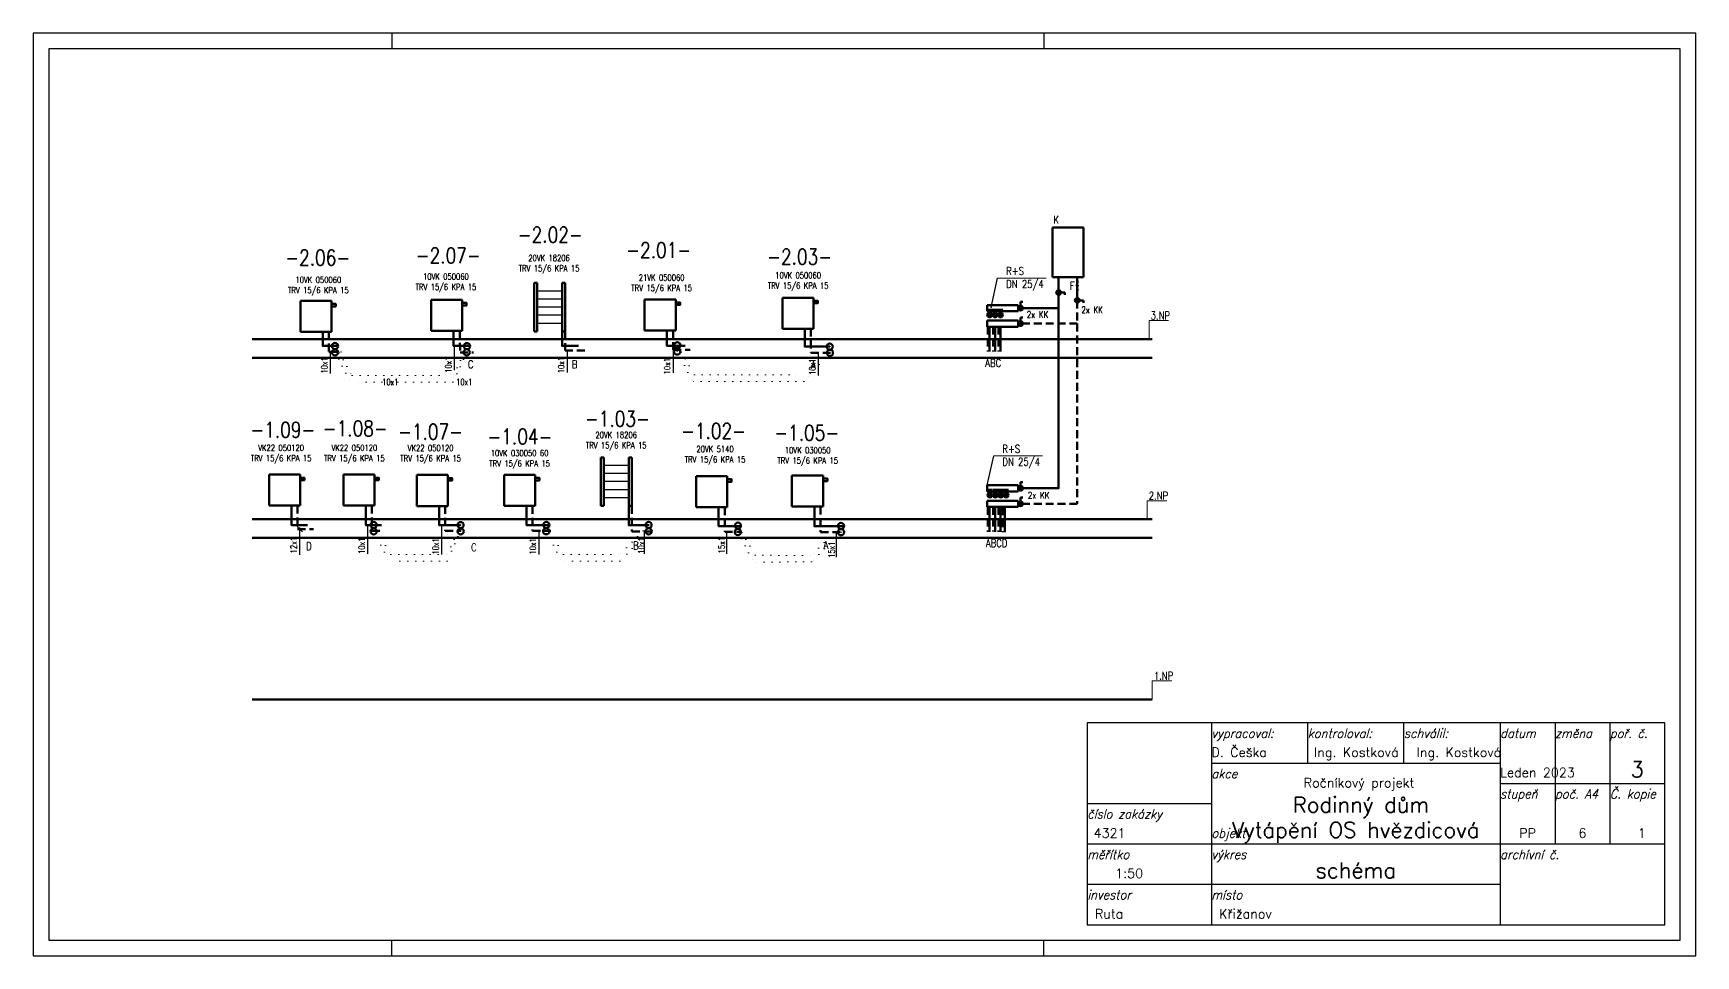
# Model space of a CAD drawing. Header units: millimetres. Extents: x 13441 to 178833, y -33721 to 19284.
# Drawn here: x 67013 to 93788, y 4434 to 19284 of the extents above; entities that cross this region are included whole.
import ezdxf
from ezdxf.enums import TextEntityAlignment as Align

# ---------------------------------------------------------------- set-up
doc = ezdxf.new("R2010")
doc.units = ezdxf.units.MM
doc.header["$LTSCALE"] = 10
doc.linetypes.add('DASHED', pattern=[19.05, 12.7, -6.35])
doc.linetypes.add('DOTX2', pattern=[12.7, 0, -12.7])
for name, color, linetype, lineweight in [('CKFORMATY', 3, 'Continuous', 25), ('CKTEXTY_MALE', 3, 'Continuous', 18), ('T-armatury', 7, 'Continuous', 50), ('T-otopna_telesa', 1, 'Continuous', 50), ('T-p_privodni', 1, 'Continuous', 50), ('T-p_zpetne', 5, 'DASHED', 50), ('ZTI-DSP-razitka', 102, 'Continuous', 25), ('ZTI-Popis4', 140, 'Continuous', 40), ('ZTI-texty_male', 102, 'Continuous', 18)]:
    doc.layers.add(name, color=color, linetype=linetype, lineweight=lineweight)
doc.layers.add('T-otopna_telesa-popis', color=7, linetype='Continuous')
doc.layers.add('T-p_privodni-popis', color=7, linetype='Continuous')
doc.styles.add('KURZIVA', font='ROMANS.SHX', dxfattribs={"width": 0.9, "oblique": 15})
doc.styles.add('ROMANS', font='romans', dxfattribs={"width": 0.8})
doc.styles.get("Standard").update_dxf_attribs({"font": 'simplex.shx', "width": 0.8})
doc.dimstyles.new('CADKON', dxfattribs={"dimscale": 50, "dimtxt": 2.5, "dimasz": 2.5, "dimexe": 1.8, "dimexo": 25, "dimgap": 0.6, "dimtad": 1, "dimrnd": 1, "dimtxsty": 'Standard', "dimblk1": 'OBLIQUE', "dimblk2": 'OBLIQUE', "dimsah": 1, "dimcen": 2.5, "dimadec": 1, "dimazin": 2, "dimtfac": 1, "dimtix": 1, "dimtmove": 2, "dimatfit": 3, "dimldrblk": 'OPEN30', "dimfxl": 25, "dimfxlon": 1, "dimtfill": 1, "dimtolj": 1, "dimarcsym": 0})

# ---------------------------------------------------------------- blocks, each defined once
blk = doc.blocks.new('*U310')
at = {"color": 0, "linetype": 'ByBlock', "lineweight": -2}
for p, q in [((37.5, 100), (75, 100)), ((37.5, -37.5), (37.5, 100))]:
    blk.add_line(p, q, dxfattribs=at)
blk.add_circle((37.5, 0), 37.5, dxfattribs=at)
blk = doc.blocks.new('*U311')
at = {"color": 0, "linetype": 'ByBlock', "lineweight": -2}
for p, q in [((37.5, 100), (75, 100)), ((37.5, -37.5), (37.5, 100))]:
    blk.add_line(p, q, dxfattribs=at)
blk.add_circle((37.5, 0), 37.5, dxfattribs=at)
blk = doc.blocks.new('*U312', base_point=(17420, 12706))
at = {"color": 0, "linetype": 'ByBlock', "lineweight": -2}
for p, q in [((17458, 12790), (17417, 12790)), ((17458, 12790), (17498, 12790)), ((17458, 12658), (17458, 12790))]:
    blk.add_line(p, q, dxfattribs=at)
blk.add_circle((17458, 12706), 37.5, dxfattribs=at)
blk = doc.blocks.new('*U313', base_point=(17420, 12706))
at = {"color": 0, "linetype": 'ByBlock', "lineweight": -2}
for p, q in [((17458, 12790), (17417, 12790)), ((17458, 12790), (17498, 12790)), ((17458, 12658), (17458, 12790))]:
    blk.add_line(p, q, dxfattribs=at)
blk.add_circle((17458, 12706), 37.5, dxfattribs=at)
blk = doc.blocks.new('*U314', base_point=(17420, 12706))
at = {"color": 0, "linetype": 'ByBlock', "lineweight": -2}
for p, q in [((17458, 12790), (17417, 12790)), ((17458, 12790), (17498, 12790)), ((17458, 12658), (17458, 12790))]:
    blk.add_line(p, q, dxfattribs=at)
blk.add_circle((17458, 12706), 37.5, dxfattribs=at)
blk = doc.blocks.new('*U315')
at = {"color": 0, "linetype": 'ByBlock', "lineweight": -2}
for p, q in [((37.5, 100), (75, 100)), ((37.5, -37.5), (37.5, 100))]:
    blk.add_line(p, q, dxfattribs=at)
blk.add_circle((37.5, 0), 37.5, dxfattribs=at)
blk = doc.blocks.new('*U276')
at = {"color": 0, "linetype": 'ByBlock', "lineweight": -2}
for p, q in [((37.5, 100), (75, 100)), ((37.5, -37.5), (37.5, 100))]:
    blk.add_line(p, q, dxfattribs=at)
blk.add_circle((37.5, 0), 37.5, dxfattribs=at)
blk = doc.blocks.new('A$C5edabd45')
at = {"layer": 'T-armatury', "rotation": 359.999999999618}
blk.add_blockref('*U276', (-575, -50), dxfattribs=at)
blk = doc.blocks.new('A$C574aa098')
at = {"layer": 'T-p_privodni'}
for points in [[(-462, -100), (-462, -500)], [(-375, -100), (-375, -500)], [(-287, -100), (-287, -500)]]:
    blk.add_lwpolyline(points, dxfattribs=at)
at = {"layer": 'T-p_zpetne'}
for points in [[(-492, -100), (-492, -500)], [(-405, -100), (-405, -497)], [(-317, -100), (-317, -500)]]:
    blk.add_lwpolyline(points, dxfattribs=at)
blk = doc.blocks.new('*U316')
at = {"color": 0, "linetype": 'ByBlock', "lineweight": -2}
for p, q in [((37.5, 100), (75, 100)), ((37.5, -37.5), (37.5, 100))]:
    blk.add_line(p, q, dxfattribs=at)
blk.add_circle((37.5, 0), 37.5, dxfattribs=at)
blk = doc.blocks.new('*U317')
at = {"linetype": 'ByBlock', "lineweight": -2}
blk.add_hatch(color=0, dxfattribs=at).paths.add_polyline_path([(75, 0, 1), (55, 0, 1)])
at = {"color": 0, "linetype": 'ByBlock', "lineweight": -2}
for p, q in [((0, 20), (0, -20)), ((0, 0), (55, 0)), ((75, 0), (130, 0)), ((130, 20), (130, -20))]:
    blk.add_line(p, q, dxfattribs=at)
blk.add_circle((65, 0), 10, dxfattribs=at)
blk = doc.blocks.new('*U318')
at = {"color": 0, "linetype": 'ByBlock', "lineweight": -2}
for p, q in [((37.5, 100), (75, 100)), ((37.5, -37.5), (37.5, 100))]:
    blk.add_line(p, q, dxfattribs=at)
blk.add_circle((37.5, 0), 37.5, dxfattribs=at)
blk = doc.blocks.new('_OBLIQUE')
at = {"color": 0, "linetype": 'ByBlock'}
blk.add_line((-0.5, -0.5), (0.5, 0.5), dxfattribs=at)
blk = doc.blocks.new('*U319')
at = {"color": 0, "linetype": 'ByBlock', "lineweight": -2}
for p, q in [((500, 500), (0, 500)), ((0, 500), (0, 0)), ((500, 0), (500, 500)), ((0, 0), (500, 0))]:
    blk.add_line(p, q, dxfattribs=at)
at = {"color": 0, "lineweight": -2}
for p, q in [((0, 460), (0, 460)), ((500, 460), (500, 460)), ((0, 40), (0, 40)), ((140, 0), (140, 0)), ((360, 0), (360, 0)), ((460, 0), (460, 0)), ((500, 40), (500, 40))]:
    blk.add_line(p, q, dxfattribs=at)
blk.add_line((40, 0), (40, 0))
at = {"color": 0, "linetype": 'ByBlock', "lineweight": -2}
blk.add_lwpolyline([(500, 450), (570, 450), (570, 410), (500, 410)], dxfattribs=at)
blk = doc.blocks.new('*U320')
at = {"color": 0, "linetype": 'ByBlock', "lineweight": -2}
for p, q in [((500, 500), (0, 500)), ((0, 500), (0, 0)), ((500, 0), (500, 500)), ((0, 0), (500, 0))]:
    blk.add_line(p, q, dxfattribs=at)
at = {"color": 0, "lineweight": -2}
for p, q in [((0, 460), (0, 460)), ((500, 460), (500, 460)), ((0, 40), (0, 40)), ((140, 0), (140, 0)), ((360, 0), (360, 0)), ((460, 0), (460, 0)), ((500, 40), (500, 40))]:
    blk.add_line(p, q, dxfattribs=at)
blk.add_line((40, 0), (40, 0))
at = {"color": 0, "linetype": 'ByBlock', "lineweight": -2}
blk.add_lwpolyline([(500, 450), (570, 450), (570, 410), (500, 410)], dxfattribs=at)
blk = doc.blocks.new('*U321')
for p, q in [((0, 780), (50, 780)), ((450, 780), (500, 780)), ((0, 0), (50, 0)), ((25, 0), (25, 0)), ((450, 0), (500, 0)), ((475, 0), (475, 0))]:
    blk.add_line(p, q)
at = {"color": 0, "linetype": 'ByBlock', "lineweight": -2}
for p, q in [((0, 0), (0, 780)), ((50, 780), (50, 0)), ((450, 780), (450, 0)), ((500, 780), (500, 0))]:
    blk.add_line(p, q, dxfattribs=at)
at = {"color": 40, "linetype": 'ByBlock', "lineweight": 25}
for p, q in [((450, 650), (50, 650)), ((450, 520), (50, 520)), ((450, 390), (50, 390)), ((450, 260), (50, 260)), ((450, 130), (50, 130))]:
    blk.add_line(p, q, dxfattribs=at)
blk = doc.blocks.new('*U322')
at = {"color": 0, "linetype": 'ByBlock', "lineweight": -2}
for p, q in [((500, 500), (0, 500)), ((0, 500), (0, 0)), ((500, 0), (500, 500)), ((0, 0), (500, 0))]:
    blk.add_line(p, q, dxfattribs=at)
at = {"color": 0, "lineweight": -2}
for p, q in [((0, 460), (0, 460)), ((500, 460), (500, 460)), ((0, 40), (0, 40)), ((140, 0), (140, 0)), ((360, 0), (360, 0)), ((460, 0), (460, 0)), ((500, 40), (500, 40))]:
    blk.add_line(p, q, dxfattribs=at)
blk.add_line((40, 0), (40, 0))
at = {"color": 0, "linetype": 'ByBlock', "lineweight": -2}
blk.add_lwpolyline([(500, 450), (570, 450), (570, 410), (500, 410)], dxfattribs=at)
blk = doc.blocks.new('*U323')
at = {"color": 0, "linetype": 'ByBlock', "lineweight": -2}
for p, q in [((500, 500), (0, 500)), ((0, 500), (0, 0)), ((500, 0), (500, 500)), ((0, 0), (500, 0))]:
    blk.add_line(p, q, dxfattribs=at)
at = {"color": 0, "lineweight": -2}
for p, q in [((0, 460), (0, 460)), ((500, 460), (500, 460)), ((0, 40), (0, 40)), ((140, 0), (140, 0)), ((360, 0), (360, 0)), ((460, 0), (460, 0)), ((500, 40), (500, 40))]:
    blk.add_line(p, q, dxfattribs=at)
blk.add_line((40, 0), (40, 0))
at = {"color": 0, "linetype": 'ByBlock', "lineweight": -2}
blk.add_lwpolyline([(500, 450), (570, 450), (570, 410), (500, 410)], dxfattribs=at)
blk = doc.blocks.new('*U324')
at = {"color": 0, "linetype": 'ByBlock', "lineweight": -2}
for p, q in [((500, 500), (0, 500)), ((0, 500), (0, 0)), ((500, 0), (500, 500)), ((0, 0), (500, 0))]:
    blk.add_line(p, q, dxfattribs=at)
at = {"color": 0, "lineweight": -2}
for p, q in [((0, 460), (0, 460)), ((500, 460), (500, 460)), ((0, 40), (0, 40)), ((140, 0), (140, 0)), ((360, 0), (360, 0)), ((460, 0), (460, 0)), ((500, 40), (500, 40))]:
    blk.add_line(p, q, dxfattribs=at)
blk.add_line((40, 0), (40, 0))
at = {"color": 0, "linetype": 'ByBlock', "lineweight": -2}
blk.add_lwpolyline([(500, 450), (570, 450), (570, 410), (500, 410)], dxfattribs=at)
blk = doc.blocks.new('*U325')
at = {"color": 0, "linetype": 'ByBlock', "lineweight": -2}
for p, q in [((500, 500), (0, 500)), ((0, 500), (0, 0)), ((500, 0), (500, 500)), ((0, 0), (500, 0))]:
    blk.add_line(p, q, dxfattribs=at)
at = {"color": 0, "lineweight": -2}
for p, q in [((0, 460), (0, 460)), ((500, 460), (500, 460)), ((0, 40), (0, 40)), ((140, 0), (140, 0)), ((360, 0), (360, 0)), ((460, 0), (460, 0)), ((500, 40), (500, 40))]:
    blk.add_line(p, q, dxfattribs=at)
blk.add_line((40, 0), (40, 0))
at = {"color": 0, "linetype": 'ByBlock', "lineweight": -2}
blk.add_lwpolyline([(500, 450), (570, 450), (570, 410), (500, 410)], dxfattribs=at)
blk = doc.blocks.new('*U326')
for p, q in [((0, 780), (50, 780)), ((450, 780), (500, 780)), ((0, 0), (50, 0)), ((25, 0), (25, 0)), ((450, 0), (500, 0)), ((475, 0), (475, 0))]:
    blk.add_line(p, q)
at = {"color": 0, "linetype": 'ByBlock', "lineweight": -2}
for p, q in [((0, 0), (0, 780)), ((50, 780), (50, 0)), ((450, 780), (450, 0)), ((500, 780), (500, 0))]:
    blk.add_line(p, q, dxfattribs=at)
at = {"color": 40, "linetype": 'ByBlock', "lineweight": 25}
for p, q in [((450, 650), (50, 650)), ((450, 520), (50, 520)), ((450, 390), (50, 390)), ((450, 260), (50, 260)), ((450, 130), (50, 130))]:
    blk.add_line(p, q, dxfattribs=at)
blk = doc.blocks.new('*U327')
at = {"color": 0, "linetype": 'ByBlock', "lineweight": -2}
for p, q in [((500, 500), (0, 500)), ((0, 500), (0, 0)), ((500, 0), (500, 500)), ((0, 0), (500, 0))]:
    blk.add_line(p, q, dxfattribs=at)
at = {"color": 0, "lineweight": -2}
for p, q in [((0, 460), (0, 460)), ((500, 460), (500, 460)), ((0, 40), (0, 40)), ((140, 0), (140, 0)), ((360, 0), (360, 0)), ((460, 0), (460, 0)), ((500, 40), (500, 40))]:
    blk.add_line(p, q, dxfattribs=at)
blk.add_line((40, 0), (40, 0))
at = {"color": 0, "linetype": 'ByBlock', "lineweight": -2}
blk.add_lwpolyline([(500, 450), (570, 450), (570, 410), (500, 410)], dxfattribs=at)
blk = doc.blocks.new('*U328')
at = {"color": 0, "linetype": 'ByBlock', "lineweight": -2}
for p, q in [((500, 500), (0, 500)), ((0, 500), (0, 0)), ((500, 0), (500, 500)), ((0, 0), (500, 0))]:
    blk.add_line(p, q, dxfattribs=at)
at = {"color": 0, "lineweight": -2}
for p, q in [((0, 460), (0, 460)), ((500, 460), (500, 460)), ((0, 40), (0, 40)), ((140, 0), (140, 0)), ((360, 0), (360, 0)), ((460, 0), (460, 0)), ((500, 40), (500, 40))]:
    blk.add_line(p, q, dxfattribs=at)
blk.add_line((40, 0), (40, 0))
at = {"color": 0, "linetype": 'ByBlock', "lineweight": -2}
blk.add_lwpolyline([(500, 450), (570, 450), (570, 410), (500, 410)], dxfattribs=at)
blk = doc.blocks.new('*U329')
at = {"color": 0, "linetype": 'ByBlock', "lineweight": -2}
for p, q in [((500, 500), (0, 500)), ((0, 500), (0, 0)), ((500, 0), (500, 500)), ((0, 0), (500, 0))]:
    blk.add_line(p, q, dxfattribs=at)
at = {"color": 0, "lineweight": -2}
for p, q in [((0, 460), (0, 460)), ((500, 460), (500, 460)), ((0, 40), (0, 40)), ((140, 0), (140, 0)), ((360, 0), (360, 0)), ((460, 0), (460, 0)), ((500, 40), (500, 40))]:
    blk.add_line(p, q, dxfattribs=at)
blk.add_line((40, 0), (40, 0))
at = {"color": 0, "linetype": 'ByBlock', "lineweight": -2}
blk.add_lwpolyline([(500, 450), (570, 450), (570, 410), (500, 410)], dxfattribs=at)
blk = doc.blocks.new('*U330')
at = {"color": 0, "linetype": 'ByBlock', "lineweight": -2}
for p, q in [((500, 500), (0, 500)), ((0, 500), (0, 0)), ((500, 0), (500, 500)), ((0, 0), (500, 0))]:
    blk.add_line(p, q, dxfattribs=at)
at = {"color": 0, "lineweight": -2}
for p, q in [((0, 460), (0, 460)), ((500, 460), (500, 460)), ((0, 40), (0, 40)), ((140, 0), (140, 0)), ((360, 0), (360, 0)), ((460, 0), (460, 0)), ((500, 40), (500, 40))]:
    blk.add_line(p, q, dxfattribs=at)
blk.add_line((40, 0), (40, 0))
at = {"color": 0, "linetype": 'ByBlock', "lineweight": -2}
blk.add_lwpolyline([(500, 450), (570, 450), (570, 410), (500, 410)], dxfattribs=at)
blk = doc.blocks.new('*U331', base_point=(17420, 12706))
at = {"color": 0, "linetype": 'ByBlock', "lineweight": -2}
for p, q in [((17458, 12790), (17417, 12790)), ((17458, 12790), (17498, 12790)), ((17458, 12658), (17458, 12790))]:
    blk.add_line(p, q, dxfattribs=at)
blk.add_circle((17458, 12706), 37.5, dxfattribs=at)
blk = doc.blocks.new('*U332', base_point=(17420, 12706))
at = {"color": 0, "linetype": 'ByBlock', "lineweight": -2}
for p, q in [((17458, 12790), (17417, 12790)), ((17458, 12790), (17498, 12790)), ((17458, 12658), (17458, 12790))]:
    blk.add_line(p, q, dxfattribs=at)
blk.add_circle((17458, 12706), 37.5, dxfattribs=at)
blk = doc.blocks.new('*U333', base_point=(17420, 12706))
at = {"color": 0, "linetype": 'ByBlock', "lineweight": -2}
for p, q in [((17458, 12790), (17417, 12790)), ((17458, 12790), (17498, 12790)), ((17458, 12658), (17458, 12790))]:
    blk.add_line(p, q, dxfattribs=at)
blk.add_circle((17458, 12706), 37.5, dxfattribs=at)
blk = doc.blocks.new('*U334', base_point=(17420, 12706))
at = {"color": 0, "linetype": 'ByBlock', "lineweight": -2}
for p, q in [((17458, 12790), (17417, 12790)), ((17458, 12790), (17498, 12790)), ((17458, 12658), (17458, 12790))]:
    blk.add_line(p, q, dxfattribs=at)
blk.add_circle((17458, 12706), 37.5, dxfattribs=at)
blk = doc.blocks.new('*U342', base_point=(26775, 0))
at = {"layer": 'CKFORMATY', "linetype": 'Continuous'}
for p, q in [((26775, 14850), (0, 14850)), ((0, 14850), (0, 0)), ((5775, 14850), (5775, 14600)), ((16275, 14850), (16275, 14600)), ((26775, 0), (26775, 14850)), ((26525, 14600), (250, 14600)), ((250, 14600), (250, 250)), ((26525, 250), (26525, 14600)), ((0, 0), (26775, 0)), ((250, 250), (26525, 250)), ((5775, 0), (5775, 250)), ((16275, 0), (16275, 250))]:
    blk.add_line(p, q, dxfattribs=at)
blk = doc.blocks.new('Razitko2')
at = {"color": 3}
for p, q in [((-15.1, 7), (-15.1, 0.5)), ((-12, 5.7), (-12, 7)), ((-8.9, 5.7), (-8.9, 7)), ((-5.8, 7), (-5.8, 0.5)), ((-4.033, 7), (-4.033, 3.1)), ((-2.267, 7), (-2.267, 3.1)), ((-15.1, 5.7), (-5.8, 5.7)), ((-5.8, 5.05), (-0.5, 5.05)), ((-19.1, 4.4), (-15.1, 4.4)), ((-19.1, 3.1), (-0.5, 3.1)), ((-19.1, 1.8), (-5.8, 1.8))]:
    blk.add_line(p, q, dxfattribs=at)
at = {"color": 6}
blk.add_lwpolyline([(-19.1, 0.5), (-0.5, 0.5), (-0.5, 7), (-19.1, 7)], close=True, dxfattribs=at)
at = {"style": 'KURZIVA', "oblique": 15, "width": 0.9}
for s, p in [('vypracoval:', (-15.1, 6.514)), ('kontroloval:', (-12, 6.514)), ('schválil:', (-8.9, 6.514)), ('datum', (-5.8, 6.514)), ('změna', (-4.033, 6.514)), ('poř. č.', (-2.267, 6.514)), ('akce', (-15.1, 5.214)), ('stupeň', (-5.8, 4.564)), ('poč. A4', (-4.033, 4.564)), ('Č. kopie', (-2.267, 4.564)), ('číslo zakázky', (-19.1, 3.914)), ('objekt', (-15.1, 3.3)), ('měřítko', (-19.1, 2.614)), ('výkres', (-15.1, 2.614)), ('archívní č.', (-5.8, 2.614)), ('investor', (-19.1, 1.314)), ('místo', (-15.1, 1.314))]:
    blk.add_text(s, height=0.3, dxfattribs=at).set_placement(p)
at = {"style": 'ROMANS'}
for tag, p in [('AUTOR', (-15.1, 5.9)), ('ZODPOVĚDNÝ', (-12, 5.9)), ('VEDOUCÍ', (-8.9, 5.9)), ('DATUM', (-5.8, 5.25)), ('ZMENA', (-4.033, 5.25)), ('CISLO_ZAKAZKY', (-19.1, 3.3)), ('MĚŘÍTKO', (-18.202, 2)), ('ARCHÍVNÍ_Č.', (-5.736, 2)), ('MÍSTO', (-15.058, 0.7)), ('INVESTOR', (-19.058, 0.7))]:
    blk.add_attdef(tag, p, '', height=0.3, dxfattribs=at)
at = {"color": 6, "style": 'ROMANS'}
for tag, p in [('POŘ_Č', (-1.383, 5.25)), ('AKCE-2.ŘÁDEK', (-10.45, 4.11)), ('STAVEBNÍ_OBJEKT', (-10.45, 3.3)), ('NÁZEV_VÝKRESU', (-10.45, 2))]:
    blk.add_attdef(tag, text='', height=0.5, dxfattribs=at).set_placement(p, align=Align.CENTER)
at = {"style": 'ROMANS'}
for tag, p in [('AKCE-1.ŘÁDEK', (-10.45, 4.919)), ('STUPEŇ', (-4.917, 3.3)), ('POČ_A4', (-3.15, 3.3)), ('Č_KOPIE', (-1.341, 3.3))]:
    blk.add_attdef(tag, text='', height=0.3, dxfattribs=at).set_placement(p, align=Align.CENTER)

msp = doc.modelspace()

# ---------------------------------------------------------------- linework, layer by layer
at = {"layer": 'CKTEXTY_MALE', "color": 0}
for p, q in [((84982.379, 14359.53), (84982.379, 14658.771)), ((84982.379, 14658.771), (85297.57, 14658.771)), ((84951.53, 11459.53), (84951.53, 11758.771)), ((84951.53, 11758.771), (85266.721, 11758.771)), ((85034.62, 8559.53), (85034.62, 8858.771)), ((85034.62, 8858.771), (85349.811, 8858.771))]:
    msp.add_line(p, q, dxfattribs=at)
at = {"layer": 'T-p_privodni', "color": 0}
for p, q in [((83426.907, 16159.53), (83426.907, 15359.53)), ((83926.907, 16159.53), (83426.907, 16159.53)), ((83926.907, 15359.53), (83926.907, 16159.53)), ((83426.907, 15359.53), (83926.907, 15359.53)), ((82377.53, 14909.53), (82877.53, 14909.53)), ((82377.53, 14809.53), (82377.53, 14909.53)), ((82877.53, 14809.53), (82377.53, 14809.53)), ((82877.53, 14909.53), (82877.53, 14809.53)), ((82377.53, 14659.53), (82877.53, 14659.53)), ((82377.53, 14559.53), (82377.53, 14659.53)), ((82877.53, 14559.53), (82377.53, 14559.53)), ((82877.53, 14559.53), (82877.53, 14659.53)), ((85034.62, 14359.53), (70535.917, 14359.53)), ((85034.62, 14059.53), (70535.917, 14059.53)), ((82377.53, 12009.53), (82877.53, 12009.53)), ((82377.53, 11909.53), (82377.53, 12009.53)), ((82877.53, 11909.53), (82377.53, 11909.53)), ((82877.53, 12009.849), (82877.53, 11909.849)), ((82377.53, 11759.53), (82877.53, 11759.53)), ((82377.53, 11659.53), (82377.53, 11759.53)), ((82877.53, 11659.53), (82377.53, 11659.53)), ((82877.53, 11659.53), (82877.53, 11759.53)), ((85034.62, 11459.53), (70535.917, 11459.53)), ((85034.62, 11159.53), (70535.917, 11159.53)), ((70535.917, 8559.53), (85034.62, 8559.53))]:
    msp.add_line(p, q, dxfattribs=at)
at = {"layer": 'T-p_privodni'}
for points in [[(83526.907, 15359.53), (83526.907, 14859.53), (82877.53, 14859.53)], [(83526.907, 14859.53), (83526.907, 11959.849), (82877.53, 11959.849)], [(71675.638, 14478.096), (71675.638, 14251.214), (71913.167, 14251.214)], [(73781.72, 14492.004), (73781.72, 14251.214), (74046.608, 14251.214)], [(75528.266, 14484.069), (75528.266, 14251.214), (75794.879, 14251.214)], [(77219.258, 14500.499), (77219.258, 14251.214), (77510.318, 14251.214)], [(79437.557, 14527.353), (79437.557, 14240.877), (79841.028, 14240.877)], [(82415.03, 14559.53), (82415.03, 14159.53)], [(82502.53, 14559.53), (82502.53, 14159.53)], [(82590.03, 14559.53), (82590.03, 14159.53)], [(71170.812, 11679.978), (71170.812, 11366.172), (71427.731, 11366.172)], [(72366.607, 11679.978), (72366.607, 11366.172), (72620.097, 11366.172)], [(73548.813, 11673.187), (73548.813, 11366.172), (73895.013, 11366.172)], [(74954.597, 11675.766), (74954.597, 11366.172), (75315.598, 11366.172)], [(76603.616, 11675.766), (76603.616, 11364.619), (76933.844, 11364.619)], [(78049.836, 11655.192), (78049.836, 11351.573), (78396.402, 11351.573)], [(79592.206, 11664.826), (79592.206, 11346.637), (80076.661, 11346.637)], [(82657.53, 11651.332), (82657.53, 11251.332)]]:
    msp.add_lwpolyline(points, dxfattribs=at)
at = {"layer": 'T-p_privodni', "color": 0}
for centre in [(71872.828, 14148.266), (71873.918, 14249.432), (73993.735, 14146.571), (73996.63, 14246.614), (77383.205, 14161.285), (77384.295, 14262.452), (79841.028, 14240.877), (79842.713, 14139.82), (72494.482, 11267.824), (72495.573, 11368.99), (73894.53, 11366.365), (73896.215, 11266.129), (75273.603, 11267.916), (75274.693, 11369.082), (76922.114, 11366.457), (76923.799, 11266.221), (78359.95, 11254.691), (78361.04, 11355.857), (80021.261, 11353.039), (80022.947, 11252.803)]:
    msp.add_circle(centre, 50, dxfattribs=at)
at = {"layer": 'T-p_privodni-popis', "color": 7}
for p, q in [((73799.04, 13861.371), (73799.04, 14247.077)), ((71799.477, 13806.992), (71799.477, 14152.216)), ((75614.671, 13822.322), (75614.671, 14171.329)), ((77321.645, 13817.972), (77321.645, 14185.945)), ((79659.448, 13774.915), (79659.448, 14133.857)), ((71305.914, 10890.263), (71305.914, 11325.485)), ((72401.452, 10901.649), (72401.452, 11365.101)), ((73592.444, 10892.324), (73592.444, 11366.367)), ((75158.777, 10892.29), (75158.777, 11271.773)), ((76859.434, 10905.007), (76859.434, 11264.945)), ((78178.418, 11255.826), (78178.418, 10903.734)), ((79941.88, 11245.872), (79941.88, 10847.59))]:
    msp.add_line(p, q, dxfattribs=at)
at = {"layer": 'T-p_privodni-popis', "color": 142}
msp.add_line((71261.72, 11344.679), (71350.108, 11256.291), dxfattribs=at)
at = {"layer": 'T-p_zpetne'}
for points in [[(83826.907, 15359.53), (83826.907, 14609.53), (82877.53, 14609.53)], [(71775.638, 14478.096), (71775.638, 14155.077), (71973.629, 14155.077)], [(73881.72, 14492.004), (73886.453, 14146.571), (74101.017, 14146.571)], [(75578.266, 14484.069), (75578.266, 14179.007), (75899.356, 14179.007)], [(77319.258, 14500.499), (77319.258, 14185.48), (77589.937, 14185.48)], [(79537.557, 14527.353), (79537.557, 14140.473), (79868.721, 14140.473)], [(82385.03, 14559.53), (82385.03, 14159.53)], [(82472.53, 14559.53), (82472.53, 14162.492)], [(82560.03, 14559.53), (82560.03, 14159.53)], [(83826.907, 14609.53), (83826.907, 11709.53), (82877.53, 11709.53)], [(71270.812, 11679.978), (71270.812, 11300.485), (71526.024, 11300.485)], [(72466.607, 11679.978), (72466.607, 11271.545), (72637.677, 11271.545)], [(73648.813, 11673.187), (73648.813, 11271.545), (73902.06, 11271.545)], [(75054.597, 11675.766), (75054.597, 11271.773), (75346.404, 11271.773)], [(76653.616, 11675.766), (76653.616, 11264.945), (76954.03, 11264.945)], [(78149.836, 11655.192), (78149.836, 11255.826), (78417.009, 11255.826)], [(79692.206, 11664.826), (79692.206, 11254.143), (80084.701, 11254.143)], [(82627.53, 11651.332), (82627.53, 11251.332)]]:
    msp.add_lwpolyline(points, dxfattribs=at)
at = {"layer": 'ZTI-texty_male'}
for p, q in [((82542.666, 15344.011), (83326.52, 15344.011)), ((82480.88, 12481.612), (83264.734, 12481.612))]:
    msp.add_line(p, q, dxfattribs=at)
at = {"layer": 'ZTI-texty_male', "color": 0, "linetype": 'DOTX2'}
for p, q in [((71873.918, 14249.432), (72149.935, 13773.707)), ((73996.63, 14246.614), (73782.165, 13772.665)), ((77384.295, 14262.452), (77660.312, 13786.726)), ((79841.028, 14240.877), (79422.895, 13785.684)), ((71873.918, 14151.987), (72121.238, 13664.883)), ((73993.735, 14146.571), (73772.223, 13667.222)), ((77384.295, 14165.007), (77631.615, 13677.902)), ((79843.567, 14139.82), (79422.895, 13680.241)), ((73772.223, 13667.222), (72121.238, 13664.883)), ((72149.935, 13773.707), (73783.579, 13772.665)), ((79422.895, 13680.241), (77631.615, 13677.902)), ((77660.312, 13786.726), (79422.895, 13785.684)), ((72495.573, 11368.99), (72771.589, 10893.265)), ((72495.573, 11271.545), (72742.892, 10784.441)), ((73895.013, 11366.172), (73680.548, 10892.223)), ((73902.06, 11299.338), (73680.548, 10786.78)), ((75274.693, 11369.082), (75550.71, 10893.357)), ((75274.693, 11271.637), (75522.013, 10784.533)), ((76922.114, 11366.457), (76459.669, 10892.315)), ((76923.799, 11266.221), (76459.669, 10786.872)), ((78361.04, 11355.857), (78637.057, 10880.132)), ((78361.04, 11258.412), (78608.36, 10771.308)), ((80021.261, 11353.039), (79546.016, 10879.09)), ((80022.947, 11252.803), (79546.016, 10773.647)), ((73680.548, 10786.78), (72742.892, 10784.441)), ((72771.589, 10893.265), (73680.548, 10892.223)), ((76459.669, 10786.872), (75522.013, 10784.533)), ((75550.71, 10893.357), (76459.669, 10892.315)), ((79546.016, 10773.647), (78608.36, 10771.308)), ((78637.057, 10880.132), (79546.016, 10879.09))]:
    msp.add_line(p, q, dxfattribs=at)

# ---------------------------------------------------------------- block references
at = {"layer": 'CKFORMATY'}
msp.add_blockref('*U342', (93787.598, 4434.08), dxfattribs=at)
at = {"layer": 'T-armatury'}
for name, p, rotation in [('*U317', (83826.907, 15285.189), 269.9999999999991), ('*U316', (83526.907, 15147.03), 269.999999999618), ('*U318', (83826.907, 15022.03), 269.999999999618), ('*U310', (82877.53, 14859.53), 359.999999999618), ('*U315', (82877.53, 11959.53), 359.999999999618)]:
    msp.add_blockref(name, p, dxfattribs=dict(at, rotation=rotation))
for name, p in [('*U312', (82377.53, 14749.53)), ('*U313', (82465.03, 14749.53)), ('*U314', (82552.53, 14749.53)), ('*U311', (82877.53, 14609.53)), ('*U331', (82380.551, 11850.406)), ('*U332', (82468.051, 11850.406)), ('*U333', (82555.551, 11850.406)), ('*U334', (82643.051, 11850.406))]:
    msp.add_blockref(name, p, dxfattribs=at)
at = {"layer": 'T-otopna_telesa'}
for name, p in [('*U321', (75078.266, 14484.069)), ('*U320', (76859.258, 14500.499)), ('*U319', (79077.557, 14527.353)), ('*U323', (71315.638, 14478.096)), ('*U322', (73421.72, 14492.004)), ('*U326', (76153.616, 11675.766)), ('*U330', (70810.812, 11679.978)), ('*U329', (72006.607, 11679.978)), ('*U328', (73188.813, 11673.187)), ('*U327', (74594.597, 11675.766)), ('*U325', (77689.836, 11655.192)), ('*U324', (79232.206, 11664.826))]:
    msp.add_blockref(name, p, dxfattribs=at)
at = {"layer": 'T-p_privodni'}
msp.add_blockref('A$C5edabd45', (83452.53, 11759.53), dxfattribs=at)
at = {"layer": 'ZTI-DSP-razitka', "xscale": 500, "yscale": 500, "zscale": 500}
msp.add_blockref('Razitko2', (93537.598, 4684.08), dxfattribs=at).add_auto_attribs({'AUTOR': 'D. Češka', 'ZODPOVĚDNÝ': ' Ing. Kostková', 'VEDOUCÍ': '  Ing. Kostková', 'AKCE-1.ŘÁDEK': ' Ročníkový projekt', 'AKCE-2.ŘÁDEK': ' Rodinný dům', 'STAVEBNÍ_OBJEKT': 'Vytápění OS hvězdicová', 'NÁZEV_VÝKRESU': 'schéma', 'MÍSTO': ' Křižanov', 'CISLO_ZAKAZKY': ' 4321', 'MĚŘÍTKO': '1:50', 'INVESTOR': ' Ruta', 'DATUM': 'Leden 2023', 'POŘ_Č': '3', 'STUPEŇ': 'PP', 'POČ_A4': '6', 'Č_KOPIE': ' 1'})
at = {"layer": 'ZTI-texty_male'}
msp.add_blockref('A$C574aa098', (82877.53, 11759.53), dxfattribs=at)

# ---------------------------------------------------------------- texts
at = {"layer": 'CKTEXTY_MALE', "color": 0, "char_height": 125, "attachment_point": 1}
for s, insert in [('3.NP', (85008.311, 14803.239)), ('2.NP', (84977.461, 11903.239)), ('1.NP', (85060.552, 9003.239))]:
    msp.add_mtext_dynamic_manual_height_columns(s, width=75.46075, gutter_width=625, heights=[0], dxfattribs=dict(at, insert=insert))
at = {"layer": 'CKTEXTY_MALE', "char_height": 125, "attachment_point": 1}
for s, insert in [('C', (74012.757, 14018.25)), ('B', (75686.256, 14018.733)), ('A', (79537.557, 14008.67)), ('D', (71408.393, 11089.981)), ('C', (74063.205, 11071.362)), ('B', (76671.683, 11100.732)), ('A', (79740.966, 11110.046))]:
    msp.add_mtext_dynamic_manual_height_columns(s, width=251.93437, gutter_width=625, heights=[0], dxfattribs=dict(at, insert=insert))
at = {"layer": 'T-otopna_telesa-popis', "color": 102, "char_height": 100, "attachment_point": 5}
for s, insert in [('20VK 18206^JTRV 15/6 KPA 15', (75320.136, 15566.332)), ('10VK 050060^JTRV 15/6 KPA 15', (71603.827, 15214.85)), ('10VK 050060^JTRV 15/6 KPA 15', (73658.59, 15267.725)), ('21VK 050060^JTRV 15/6 KPA 15', (77132.775, 15250.435)), ('10VK 050060^JTRV 15/6 KPA 15', (79331.409, 15286.859)), ('20VK 18206^JTRV 15/6 KPA 15', (76400.812, 12715.863)), ('VK22 050120^JTRV 15/6 KPA 15', (71004.863, 12510.107)), ('VK22 050120^JTRV 15/6 KPA 15', (72183.86, 12510.15)), ('VK22 050120^JTRV 15/6 KPA 15', (73412.233, 12507.123)), ('20VK 5140^JTRV 15/6 KPA 15', (77993.145, 12489.944)), ('10VK 030050 60^JTRV 15/6 KPA 15', (74845.014, 12425.158))]:
    msp.add_mtext(s, dxfattribs=dict(at, insert=insert))
at = {"layer": 'T-otopna_telesa-popis', "color": 102, "insert": (79485.855, 12472.164), "char_height": 100, "width": 1453.22021, "attachment_point": 5}
msp.add_mtext('10VK 030050^JTRV 15/6 KPA 15', dxfattribs=at)
at = {"layer": 'T-p_privodni-popis', "color": 102, "width": 0.8}
for s, p in [('10x1', (71749.477, 13805.174)), ('10x1', (73749.04, 13816.642)), ('10x1', (75564.671, 13809.764)), ('10x1', (77271.645, 13792.214)), ('10x1', (79609.448, 13783.501)), ('12x1', (71255.914, 10910.189)), ('10x1', (72351.452, 10901.649)), ('10x1', (73542.444, 10892.381)), ('10x1', (75108.777, 10892.29)), ('10x1', (76855.433, 10905.007)), ('15x1', (78150.503, 10910.71)), ('15x1', (79920.168, 10839.258))]:
    msp.add_text(s, height=100, rotation=90, dxfattribs=at).set_placement(p)
for p in [(72631.789, 13619.093), (73822.782, 13620.358)]:
    msp.add_text('10x1', height=100, dxfattribs=at).set_placement(p)
at = {"layer": 'ZTI-Popis4', "width": 0.8}
for s, p in [('-2.02-', (75339.288, 16041.283)), ('-2.07-', (73696.494, 15705.762)), ('-2.01-', (77084.933, 15791.988)), ('-2.03-', (79354.624, 15687.207)), ('-2.06-', (71593.622, 15671.78)), ('-1.03-', (76420.62, 13078.156)), ('-1.09-', (71031.887, 12900.362)), ('-1.08-', (72199.066, 12922.623)), ('-1.07-', (73410.793, 12869.196)), ('-1.04-', (74851.193, 12791.782)), ('-1.02-', (77968.689, 12882.452)), ('-1.05-', (79469.542, 12851.75))]:
    msp.add_text(s, height=250, dxfattribs=at).set_placement(p, align=Align.MIDDLE_CENTER)
at = {"layer": 'ZTI-texty_male', "attachment_point": 1}
for s, width, gutter_width, insert, char_height in [('K', 272.38408, 625, (83441.344, 16344.021), 125), ('F', 272.38408, 625, (83708.401, 15280.727), 125), ('2x KK', 528.44722, 535.918, (83012.525, 14810.564), 107.1837), ('2x KK', 528.44722, 535.918, (83892.187, 14885.269), 107.1837), ('2x KK', 528.44722, 535.918, (83030.968, 11899.237), 107.1837)]:
    msp.add_mtext_dynamic_manual_height_columns(s, width=width, gutter_width=gutter_width, heights=[0], dxfattribs=dict(at, insert=insert, char_height=char_height))
at = {"layer": 'ZTI-texty_male', "char_height": 125, "attachment_point": 1}
for s, insert, width in [('R+S\\PDN 25/4 ', (82682.063, 15518.849), 676.22359), ('ABC', (82345.102, 14040.161), 276.19048), ('R+S\\PDN 25/4 ', (82620.277, 12656.45), 676.22359), ('ABCD', (82354.376, 11138.809), 652.38095)]:
    msp.add_mtext(s, dxfattribs=dict(at, insert=insert, width=width))

# ---------------------------------------------------------------- leaders
at = {"layer": 'ZTI-texty_male'}
for points in [[(82439.316, 14871.929), (82542.666, 15344.011)], [(82377.53, 12009.53), (82480.88, 12481.612)]]:
    msp.add_leader(points, dimstyle='CADKON', override={"dimscale": 1, "dimasz": 25, "dimtih": 0, "dimtoh": 0, "dimrnd": 0, "dimclrd": 0, "dimtix": 0, "dimtofl": 0, "dimldrblk": 'Dot'}, dxfattribs=at)

doc.saveas('drawing.dxf')
